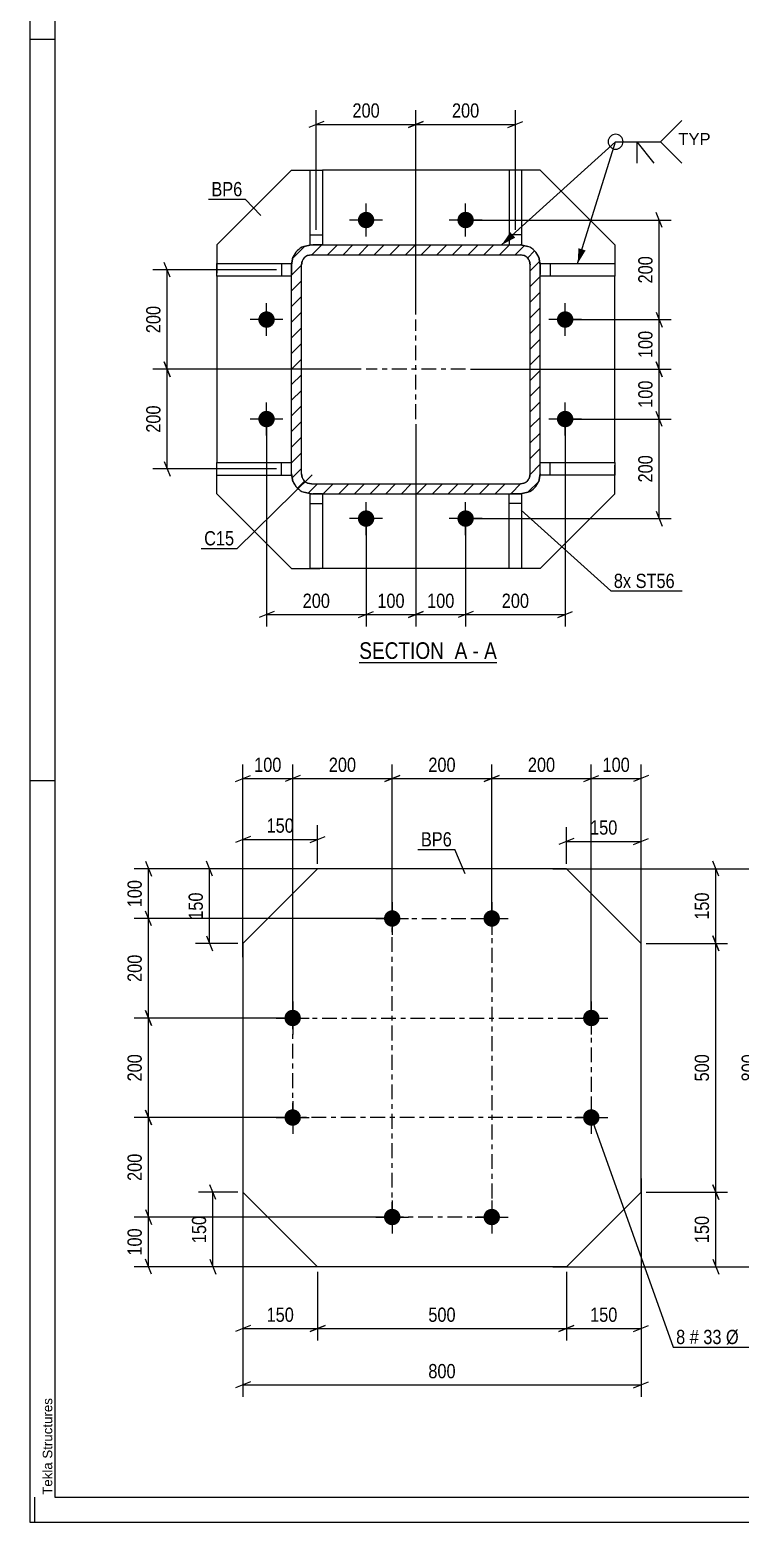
# Model space of a CAD drawing. Header units: millimetres. Extents: x 0 to 841, y 0 to 594.
# Drawn here: x 0 to 142.7, y 0 to 299.9 of the extents above; entities that cross this region are included whole.
import ezdxf

# ---------------------------------------------------------------- set-up
doc = ezdxf.new("R2010")
doc.units = ezdxf.units.MM
doc.linetypes.add('DXK_LINE_DOT2', pattern=[3.9198, 1.9599, -1.9599])
doc.linetypes.add('DXK_LINE_DOT3', pattern=[5.9187, 2.979, -0.9799, 0.9799, -0.9799])
doc.styles.add('Arial', font='arial.ttf', dxfattribs={"height": 0.2})
doc.styles.add('Arial Narrow', font='ARIALN.TTF', dxfattribs={"height": 0.2})

# ---------------------------------------------------------------- blocks, each defined once
blk = doc.blocks.new('Unknown-682348010-22620')
at = {"color": 5, "linetype": 'Continuous'}
for p, q in [((0, 594), (0, 0)), ((5, 589), (5, 5)), ((5, 298), (0, 298)), ((5, 149), (0, 149)), ((1, 0), (1, 5)), ((5, 5), (836, 5)), ((0, 0), (841, 0))]:
    blk.add_line(p, q, dxfattribs=at)
at = {"color": 174, "linetype": 'Continuous', "style": 'Arial'}
blk.add_text('Tekla Structures', height=1.9102, rotation=90, dxfattribs=at).set_placement((4.5, 5.5))
blk = doc.blocks.new('Unknown-682348010-13 - 28834')
at = {"color": 6, "linetype": 'Continuous'}
blk.add_line((66.19, 172.74), (93.84, 172.74), dxfattribs=at)
at = {"color": 0, "linetype": 'Continuous'}
blk.add_wipeout([(84.3, 173.49), (84.3, 176.99), (66.19, 176.99), (66.19, 173.49)], dxfattribs=at)
at = {"color": 7, "linetype": 'Continuous', "style": 'Arial Narrow'}
blk.add_text('SECTION ', height=3.34, dxfattribs=at).set_placement((66.19, 173.49))
at = {"color": 0, "linetype": 'Continuous'}
blk.add_wipeout([(87.9, 173.49), (87.9, 176.99), (85.35, 176.99), (85.35, 173.49)], dxfattribs=at)
blk.add_wipeout([(90.23, 173.49), (90.23, 176.99), (88.95, 176.99), (88.95, 173.49)], dxfattribs=at)
at = {"color": 7, "linetype": 'Continuous', "style": 'Arial Narrow'}
blk.add_text('A', height=3.34, dxfattribs=at).set_placement((85.35, 173.49))
at = {"color": 0, "linetype": 'Continuous'}
blk.add_wipeout([(93.84, 173.49), (93.84, 176.99), (91.28, 176.99), (91.28, 173.49)], dxfattribs=at)
at = {"color": 7, "linetype": 'Continuous', "style": 'Arial Narrow'}
for s, p in [('-', (88.95, 173.49)), ('A', (91.28, 173.49))]:
    blk.add_text(s, height=3.34, dxfattribs=at).set_placement(p)
blk = doc.blocks.new('Part-682348010-28893 - 28834')
at = {"color": 2, "linetype": 'Continuous'}
for p, q in [((56.31, 191.69), (56.31, 206.69)), ((56.31, 206.69), (56.56, 206.69)), ((56.31, 204.69), (58.81, 204.69)), ((58.81, 206.69), (58.81, 191.69)), ((58.81, 191.69), (56.31, 191.69))]:
    blk.add_line(p, q, dxfattribs=at)
at = {"color": 7, "linetype": 'DXK_LINE_DOT2'}
blk.add_line((58.81, 206.69), (56.56, 206.69), dxfattribs=at)
blk = doc.blocks.new('Part-682348010-28845 - 28834')
at = {"color": 2, "linetype": 'Continuous'}
for p, q in [((37.56, 256.69), (52.56, 271.69)), ((52.56, 271.69), (56.31, 271.69)), ((96.31, 271.69), (58.81, 271.69)), ((102.56, 271.69), (98.81, 271.69)), ((117.56, 256.69), (102.56, 271.69)), ((37.56, 256.69), (37.56, 252.94)), ((117.56, 256.69), (117.56, 252.94)), ((37.56, 250.44), (37.56, 212.94)), ((117.56, 212.94), (117.56, 250.44)), ((37.56, 206.69), (37.56, 210.44)), ((117.56, 206.69), (117.56, 210.44)), ((37.56, 206.69), (52.56, 191.69)), ((117.56, 206.69), (102.56, 191.69)), ((52.56, 191.69), (56.31, 191.69)), ((96.31, 191.69), (58.81, 191.69)), ((102.56, 191.69), (98.81, 191.69))]:
    blk.add_line(p, q, dxfattribs=at)
at = {"color": 7, "linetype": 'DXK_LINE_DOT2'}
for p, q in [((56.31, 271.69), (58.81, 271.69)), ((98.81, 271.69), (96.31, 271.69)), ((37.56, 252.94), (37.56, 250.44)), ((117.56, 252.94), (117.56, 250.44)), ((37.56, 210.44), (37.56, 212.94)), ((117.56, 210.44), (117.56, 212.94)), ((56.31, 191.69), (58.81, 191.69)), ((98.81, 191.69), (96.31, 191.69))]:
    blk.add_line(p, q, dxfattribs=at)
blk = doc.blocks.new('Part-682348010-28892 - 28834')
at = {"color": 2, "linetype": 'Continuous'}
for p, q in [((96.31, 191.69), (96.31, 206.69)), ((98.81, 204.69), (96.31, 204.69)), ((98.56, 206.69), (98.81, 206.69)), ((98.81, 206.69), (98.81, 191.69)), ((98.81, 191.69), (96.31, 191.69))]:
    blk.add_line(p, q, dxfattribs=at)
at = {"color": 7, "linetype": 'DXK_LINE_DOT2'}
blk.add_line((98.56, 206.69), (96.31, 206.69), dxfattribs=at)
blk = doc.blocks.new('Part-682348010-28894 - 28834')
at = {"color": 2, "linetype": 'Continuous'}
for p, q in [((96.31, 271.69), (96.31, 256.69)), ((98.81, 271.69), (96.31, 271.69)), ((98.81, 271.69), (98.81, 256.69)), ((98.81, 258.69), (96.31, 258.69)), ((98.81, 256.69), (98.56, 256.69))]:
    blk.add_line(p, q, dxfattribs=at)
at = {"color": 7, "linetype": 'DXK_LINE_DOT2'}
blk.add_line((96.31, 256.69), (98.56, 256.69), dxfattribs=at)
blk = doc.blocks.new('Part-682348010-28895 - 28834')
at = {"color": 2, "linetype": 'Continuous'}
for p, q in [((56.31, 256.69), (56.31, 271.69)), ((56.31, 271.69), (58.81, 271.69)), ((58.81, 271.69), (58.81, 256.69)), ((56.31, 258.69), (58.81, 258.69)), ((56.31, 256.69), (56.56, 256.69))]:
    blk.add_line(p, q, dxfattribs=at)
at = {"color": 7, "linetype": 'DXK_LINE_DOT2'}
blk.add_line((58.81, 256.69), (56.56, 256.69), dxfattribs=at)
blk = doc.blocks.new('Part-682348010-28896 - 28834')
at = {"color": 2, "linetype": 'Continuous'}
for p, q in [((37.56, 250.44), (37.56, 252.94)), ((37.56, 252.94), (52.56, 252.94)), ((50.56, 252.94), (50.56, 250.44)), ((52.56, 252.94), (52.56, 252.69)), ((52.56, 250.44), (37.56, 250.44))]:
    blk.add_line(p, q, dxfattribs=at)
at = {"color": 7, "linetype": 'DXK_LINE_DOT2'}
blk.add_line((52.56, 252.69), (52.56, 250.44), dxfattribs=at)
blk = doc.blocks.new('Part-682348010-28897 - 28834')
at = {"color": 2, "linetype": 'Continuous'}
for p, q in [((37.56, 210.44), (37.56, 212.94)), ((37.56, 212.94), (52.56, 212.94)), ((37.56, 210.44), (52.56, 210.44)), ((50.56, 210.44), (50.56, 212.94)), ((52.56, 210.44), (52.56, 210.69))]:
    blk.add_line(p, q, dxfattribs=at)
at = {"color": 7, "linetype": 'DXK_LINE_DOT2'}
blk.add_line((52.56, 210.69), (52.56, 212.94), dxfattribs=at)
blk = doc.blocks.new('Part-682348010-28898 - 28834')
at = {"color": 2, "linetype": 'Continuous'}
for p, q in [((102.56, 252.94), (102.56, 252.69)), ((102.56, 252.94), (117.56, 252.94)), ((104.56, 252.94), (104.56, 250.44)), ((117.56, 252.94), (117.56, 250.44)), ((117.56, 250.44), (102.56, 250.44))]:
    blk.add_line(p, q, dxfattribs=at)
at = {"color": 7, "linetype": 'DXK_LINE_DOT2'}
blk.add_line((102.56, 252.69), (102.56, 250.44), dxfattribs=at)
blk = doc.blocks.new('Part-682348010-28899 - 28834')
at = {"color": 2, "linetype": 'Continuous'}
for p, q in [((102.56, 212.94), (117.56, 212.94)), ((102.56, 210.44), (102.56, 210.69)), ((117.56, 210.44), (102.56, 210.44)), ((104.56, 210.44), (104.56, 212.94)), ((117.56, 212.94), (117.56, 210.44))]:
    blk.add_line(p, q, dxfattribs=at)
at = {"color": 7, "linetype": 'DXK_LINE_DOT2'}
blk.add_line((102.56, 210.69), (102.56, 212.94), dxfattribs=at)
blk = doc.blocks.new('Part-682348010-28901 - 28834')
at = {"linetype": 'Continuous'}
h = blk.add_hatch(dxfattribs=at)
h.set_pattern_fill('', scale=0.7, style=0, pattern_type=0)
h.set_pattern_definition([(45, (100.094, 206.9929), (-1.571545, 1.571545), [])])
h.paths.add_polyline_path([(98.56, 206.69), (100.09, 206.99), (101.39, 207.86), (102.26, 209.16), (102.56, 210.69), (102.56, 252.69), (102.26, 254.22), (101.39, 255.52), (100.09, 256.38), (98.56, 256.69), (56.56, 256.69), (55.03, 256.38), (53.73, 255.52), (52.87, 254.22), (52.56, 252.69), (52.56, 210.69), (52.87, 209.16), (53.73, 207.86), (55.03, 206.99), (56.56, 206.69)])
h.paths.add_polyline_path([(55.8, 208.84), (55.15, 209.27), (54.72, 209.92), (54.56, 210.69), (54.56, 252.69), (54.72, 253.45), (55.15, 254.1), (55.8, 254.54), (56.56, 254.69), (98.56, 254.69), (99.33, 254.54), (99.98, 254.1), (100.41, 253.45), (100.56, 252.69), (100.56, 210.69), (100.41, 209.92), (99.98, 209.27), (99.33, 208.84), (98.56, 208.69), (56.56, 208.69)])
at = {"color": 7, "linetype": 'DXK_LINE_DOT2'}
for p, q in [((55.03, 256.38), (56.56, 256.69)), ((56.56, 256.69), (98.56, 256.69)), ((98.56, 256.69), (100.09, 256.38)), ((52.56, 252.69), (52.87, 254.22)), ((52.56, 210.69), (52.56, 252.69)), ((54.72, 253.45), (54.56, 252.69)), ((54.56, 210.69), (54.56, 252.69)), ((56.56, 254.69), (55.8, 254.54)), ((56.56, 254.69), (98.56, 254.69)), ((99.33, 254.54), (98.56, 254.69)), ((100.56, 252.69), (100.41, 253.45)), ((100.56, 210.69), (100.56, 252.69)), ((102.26, 254.22), (102.56, 252.69)), ((102.56, 210.69), (102.56, 252.69)), ((52.87, 209.16), (52.56, 210.69)), ((54.56, 210.69), (54.72, 209.92)), ((100.41, 209.92), (100.56, 210.69)), ((102.56, 210.69), (102.26, 209.16)), ((56.56, 206.69), (55.03, 206.99)), ((55.8, 208.84), (56.56, 208.69)), ((56.56, 208.69), (98.56, 208.69)), ((98.56, 208.69), (99.33, 208.84)), ((100.09, 206.99), (98.56, 206.69)), ((56.56, 206.69), (98.56, 206.69))]:
    blk.add_line(p, q, dxfattribs=at)
at = {"color": 2, "linetype": 'Continuous'}
for p, q in [((56.56, 256.69), (55.03, 256.38)), ((56.56, 256.69), (98.56, 256.69)), ((100.09, 256.38), (98.56, 256.69)), ((52.87, 254.22), (52.56, 252.69)), ((52.56, 210.69), (52.56, 252.69)), ((54.56, 252.69), (54.72, 253.45)), ((54.56, 210.69), (54.56, 252.69)), ((55.8, 254.54), (56.56, 254.69)), ((56.56, 254.69), (98.56, 254.69)), ((98.56, 254.69), (99.33, 254.54)), ((100.41, 253.45), (100.56, 252.69)), ((100.56, 210.69), (100.56, 252.69)), ((102.56, 252.69), (102.26, 254.22)), ((102.56, 210.69), (102.56, 252.69)), ((52.56, 210.69), (52.87, 209.16)), ((54.72, 209.92), (54.56, 210.69)), ((100.56, 210.69), (100.41, 209.92)), ((102.26, 209.16), (102.56, 210.69)), ((55.03, 206.99), (56.56, 206.69)), ((56.56, 208.69), (55.8, 208.84)), ((56.56, 208.69), (98.56, 208.69)), ((99.33, 208.84), (98.56, 208.69)), ((98.56, 206.69), (100.09, 206.99)), ((56.56, 206.69), (98.56, 206.69))]:
    blk.add_line(p, q, dxfattribs=at)
at = {"color": 7, "linetype": 'DXK_LINE_DOT3'}
for p, q in [((77.56, 221.69), (77.56, 241.69)), ((87.56, 231.69), (67.56, 231.69))]:
    blk.add_line(p, q, dxfattribs=at)
at = {"color": 7, "linetype": 'DXK_LINE_DOT2'}
for centre, radius, start, end in [((56.56, 252.69), 4, 112.5, 157.5), ((98.56, 252.69), 4, 22.5, 67.5), ((56.56, 252.69), 2, 112.5, 157.5), ((98.56, 252.69), 2, 22.5, 67.5), ((56.56, 210.69), 4, 202.5, 247.5), ((56.56, 210.69), 2, 202.5, 247.5), ((98.56, 210.69), 2, 292.5, 337.5), ((98.56, 210.69), 4, 292.5, 337.5)]:
    blk.add_arc(centre, radius, start, end, dxfattribs=at)
at = {"color": 2, "linetype": 'Continuous'}
for centre, radius, start, end in [((56.56, 252.69), 4, 112.5, 157.5), ((98.56, 252.69), 4, 22.5, 67.5), ((56.56, 252.69), 2, 112.5, 157.5), ((98.56, 252.69), 2, 22.5, 67.5), ((56.56, 210.69), 4, 202.5, 247.5), ((56.56, 210.69), 2, 202.5, 247.5), ((98.56, 210.69), 2, 292.5, 337.5), ((98.56, 210.69), 4, 292.5, 337.5)]:
    blk.add_arc(centre, radius, start, end, dxfattribs=at)
blk = doc.blocks.new('Bolt-682348010-28922 - 28834')
at = {"linetype": 'Continuous'}
for points in [[(67.56, 260.04, -1), (67.56, 263.34, -1)], [(87.56, 260.04, -1), (87.56, 263.34, -1)], [(47.56, 240.04, -1), (47.56, 243.34, -1)], [(107.56, 240.04, -1), (107.56, 243.34, -1)], [(47.56, 220.04, -1), (47.56, 223.34, -1)], [(107.56, 220.04, -1), (107.56, 223.34, -1)], [(67.56, 200.04, -1), (67.56, 203.34, -1)], [(87.56, 200.04, -1), (87.56, 203.34, -1)]]:
    blk.add_hatch(color=1, dxfattribs=at).paths.add_polyline_path(points)
at = {"color": 1, "linetype": 'Continuous'}
for p, q in [((67.56, 258.39), (67.56, 264.99)), ((87.56, 258.39), (87.56, 264.99)), ((70.86, 261.69), (64.26, 261.69)), ((90.86, 261.69), (84.26, 261.69)), ((47.56, 238.39), (47.56, 244.99)), ((107.56, 238.39), (107.56, 244.99)), ((50.86, 241.69), (44.26, 241.69)), ((110.86, 241.69), (104.26, 241.69)), ((47.56, 218.39), (47.56, 224.99)), ((107.56, 218.39), (107.56, 224.99)), ((50.86, 221.69), (44.26, 221.69)), ((110.86, 221.69), (104.26, 221.69)), ((67.56, 198.39), (67.56, 204.99)), ((87.56, 198.39), (87.56, 204.99)), ((70.86, 201.69), (64.26, 201.69)), ((90.86, 201.69), (84.26, 201.69))]:
    blk.add_line(p, q, dxfattribs=at)
blk = doc.blocks.new('Part-682348010-25961 - 25960')
at = {"color": 2, "linetype": 'Continuous'}
for p, q in [((57.81, 131.32), (42.81, 116.32)), ((107.81, 131.32), (57.81, 131.32)), ((122.81, 116.32), (107.81, 131.32)), ((42.81, 116.32), (42.81, 66.32)), ((122.81, 66.32), (122.81, 116.32)), ((42.81, 66.32), (57.81, 51.32)), ((122.81, 66.32), (107.81, 51.32)), ((107.81, 51.32), (57.81, 51.32))]:
    blk.add_line(p, q, dxfattribs=at)
blk = doc.blocks.new('Bolt-682348010-25962 - 25960')
at = {"linetype": 'Continuous'}
for points in [[(72.81, 122.97, -1), (72.81, 119.67, -1)], [(92.81, 122.97, -1), (92.81, 119.67, -1)], [(52.81, 102.97, -1), (52.81, 99.67, -1)], [(112.81, 102.97, -1), (112.81, 99.67, -1)], [(52.81, 82.97, -1), (52.81, 79.67, -1)], [(112.81, 82.97, -1), (112.81, 79.67, -1)], [(72.81, 62.97, -1), (72.81, 59.67, -1)], [(92.81, 62.97, -1), (92.81, 59.67, -1)]]:
    blk.add_hatch(color=1, dxfattribs=at).paths.add_polyline_path(points)
at = {"color": 1, "linetype": 'Continuous'}
for p, q in [((72.81, 124.62), (72.81, 118.02)), ((92.81, 124.62), (92.81, 118.02)), ((69.51, 121.32), (76.11, 121.32)), ((89.51, 121.32), (96.11, 121.32)), ((52.81, 104.62), (52.81, 98.02)), ((112.81, 104.62), (112.81, 98.02)), ((49.51, 101.32), (56.11, 101.32)), ((109.51, 101.32), (116.11, 101.32)), ((52.81, 84.62), (52.81, 78.02)), ((112.81, 84.62), (112.81, 78.02)), ((49.51, 81.32), (56.11, 81.32)), ((109.51, 81.32), (116.11, 81.32)), ((72.81, 64.62), (72.81, 58.02)), ((92.81, 64.62), (92.81, 58.02)), ((69.51, 61.32), (76.11, 61.32)), ((89.51, 61.32), (96.11, 61.32))]:
    blk.add_line(p, q, dxfattribs=at)
blk = doc.blocks.new('Rectangle-682348010-32084 - 25960')
at = {"color": 1, "linetype": 'DXK_LINE_DOT3'}
blk.add_lwpolyline([(72.81, 121.32), (92.81, 121.32), (92.81, 61.32), (72.81, 61.32), (72.81, 121.32)], close=True, dxfattribs=at)
blk = doc.blocks.new('Rectangle-682348010-32094 - 25960')
at = {"color": 1, "linetype": 'DXK_LINE_DOT3'}
blk.add_lwpolyline([(52.81, 101.32), (112.81, 101.32), (112.81, 81.32), (52.81, 81.32), (52.81, 101.32)], close=True, dxfattribs=at)
blk = doc.blocks.new('StraightDimension-682348010-52594 - 28834')
at = {"color": 7, "linetype": 'Continuous'}
for p, q in [((107.56, 220.69), (107.56, 179.99)), ((87.56, 200.69), (87.56, 179.99)), ((89.06, 182.99), (86.06, 181.79)), ((106.06, 181.79), (109.06, 182.99)), ((87.56, 182.39), (107.56, 182.39))]:
    blk.add_line(p, q, dxfattribs=at)
at = {"color": 0}
blk.add_wipeout([(100.91, 183.14), (100.91, 187.34), (94.22, 187.34), (94.22, 183.14)], dxfattribs=at)
at = {"color": 3, "style": 'Arial Narrow'}
blk.add_text('200', height=2.863, dxfattribs=at).set_placement((94.82, 183.74))
blk = doc.blocks.new('StraightDimension-682348010-30138 - 28834')
at = {"color": 7, "linetype": 'Continuous'}
for p, q in [((28.19, 250.19), (26.99, 253.19)), ((49.56, 251.69), (24.74, 251.69)), ((27.59, 231.69), (27.59, 251.69)), ((66.56, 231.69), (24.74, 231.69)), ((26.99, 233.19), (28.19, 230.19))]:
    blk.add_line(p, q, dxfattribs=at)
at = {"color": 0}
blk.add_wipeout([(26.84, 245.03), (22.64, 245.03), (22.64, 238.35), (26.84, 238.35)], dxfattribs=at)
at = {"color": 3, "style": 'Arial Narrow'}
blk.add_text('200', height=2.863, rotation=90.0002, dxfattribs=at).set_placement((26.24, 238.95))
blk = doc.blocks.new('StraightDimension-682348010-30139 - 28834')
at = {"color": 7, "linetype": 'Continuous'}
for p, q in [((66.56, 231.69), (24.74, 231.69)), ((28.19, 230.19), (26.99, 233.19)), ((27.59, 211.69), (27.59, 231.69)), ((26.99, 213.19), (28.19, 210.19)), ((49.56, 211.69), (24.74, 211.69))]:
    blk.add_line(p, q, dxfattribs=at)
at = {"color": 0}
blk.add_wipeout([(26.84, 225.03), (22.64, 225.03), (22.64, 218.35), (26.84, 218.35)], dxfattribs=at)
at = {"color": 3, "style": 'Arial Narrow'}
blk.add_text('200', height=2.863, rotation=90.0002, dxfattribs=at).set_placement((26.24, 218.95))
blk = doc.blocks.new('StraightDimension-682348010-52693 - 28834')
at = {"color": 7, "linetype": 'Continuous'}
for p, q in [((88.56, 261.69), (128.86, 261.69)), ((127.06, 260.19), (125.86, 263.19)), ((126.46, 241.69), (126.46, 261.69)), ((125.86, 243.19), (127.06, 240.19)), ((108.56, 241.69), (128.86, 241.69))]:
    blk.add_line(p, q, dxfattribs=at)
at = {"color": 0}
blk.add_wipeout([(125.71, 255.03), (121.51, 255.03), (121.51, 248.35), (125.71, 248.35)], dxfattribs=at)
at = {"color": 3, "style": 'Arial Narrow'}
blk.add_text('200', height=2.863, rotation=90.0002, dxfattribs=at).set_placement((125.11, 248.95))
blk = doc.blocks.new('StraightDimension-682348010-52695 - 28834')
at = {"color": 7, "linetype": 'Continuous'}
for p, q in [((88.56, 231.69), (128.86, 231.69)), ((125.86, 233.19), (127.06, 230.19)), ((126.46, 221.69), (126.46, 231.69)), ((127.06, 220.19), (125.86, 223.19)), ((108.56, 221.69), (128.86, 221.69))]:
    blk.add_line(p, q, dxfattribs=at)
at = {"color": 0}
blk.add_wipeout([(125.71, 230.03), (121.51, 230.03), (121.51, 223.35), (125.71, 223.35)], dxfattribs=at)
at = {"color": 3, "style": 'Arial Narrow'}
blk.add_text('100', height=2.863, rotation=90.0002, dxfattribs=at).set_placement((125.11, 223.95))
blk = doc.blocks.new('StraightDimension-682348010-30076 - 28834')
at = {"color": 7, "linetype": 'Continuous'}
for p, q in [((77.56, 242.69), (77.56, 283.77)), ((97.56, 259.69), (97.56, 283.77)), ((79.06, 281.52), (76.06, 280.32)), ((77.56, 280.92), (97.56, 280.92)), ((96.06, 280.32), (99.06, 281.52))]:
    blk.add_line(p, q, dxfattribs=at)
at = {"color": 0}
blk.add_wipeout([(90.91, 281.67), (90.91, 285.87), (84.22, 285.87), (84.22, 281.67)], dxfattribs=at)
at = {"color": 3, "style": 'Arial Narrow'}
blk.add_text('200', height=2.863, dxfattribs=at).set_placement((84.82, 282.27))
blk = doc.blocks.new('StraightDimension-682348010-52597 - 28834')
at = {"color": 7, "linetype": 'Continuous'}
for p, q in [((47.56, 220.69), (47.56, 179.99)), ((67.56, 200.69), (67.56, 179.99)), ((49.06, 182.99), (46.06, 181.79)), ((66.06, 181.79), (69.06, 182.99)), ((47.56, 182.39), (67.56, 182.39))]:
    blk.add_line(p, q, dxfattribs=at)
at = {"color": 0}
blk.add_wipeout([(60.91, 183.14), (60.91, 187.34), (54.22, 187.34), (54.22, 183.14)], dxfattribs=at)
at = {"color": 3, "style": 'Arial Narrow'}
blk.add_text('200', height=2.863, dxfattribs=at).set_placement((54.82, 183.74))
blk = doc.blocks.new('StraightDimension-682348010-30077 - 28834')
at = {"color": 7, "linetype": 'Continuous'}
for p, q in [((57.56, 259.69), (57.56, 283.77)), ((77.56, 242.69), (77.56, 283.77)), ((59.06, 281.52), (56.06, 280.32)), ((57.56, 280.92), (77.56, 280.92)), ((76.06, 280.32), (79.06, 281.52))]:
    blk.add_line(p, q, dxfattribs=at)
at = {"color": 0}
blk.add_wipeout([(70.91, 281.67), (70.91, 285.87), (64.22, 285.87), (64.22, 281.67)], dxfattribs=at)
at = {"color": 3, "style": 'Arial Narrow'}
blk.add_text('200', height=2.863, dxfattribs=at).set_placement((64.82, 282.27))
blk = doc.blocks.new('StraightDimension-682348010-52595 - 28834')
at = {"color": 7, "linetype": 'Continuous'}
for p, q in [((77.56, 220.69), (77.56, 179.99)), ((87.56, 200.69), (87.56, 179.99)), ((76.06, 181.79), (79.06, 182.99)), ((89.06, 182.99), (86.06, 181.79)), ((77.56, 182.39), (87.56, 182.39))]:
    blk.add_line(p, q, dxfattribs=at)
at = {"color": 0}
blk.add_wipeout([(85.91, 183.14), (85.91, 187.34), (79.22, 187.34), (79.22, 183.14)], dxfattribs=at)
at = {"color": 3, "style": 'Arial Narrow'}
blk.add_text('100', height=2.863, dxfattribs=at).set_placement((79.82, 183.74))
blk = doc.blocks.new('StraightDimension-682348010-52596 - 28834')
at = {"color": 7, "linetype": 'Continuous'}
for p, q in [((77.56, 220.69), (77.56, 179.99)), ((67.56, 200.69), (67.56, 179.99)), ((66.06, 181.79), (69.06, 182.99)), ((79.06, 182.99), (76.06, 181.79)), ((67.56, 182.39), (77.56, 182.39))]:
    blk.add_line(p, q, dxfattribs=at)
at = {"color": 0}
blk.add_wipeout([(75.91, 183.14), (75.91, 187.34), (69.22, 187.34), (69.22, 183.14)], dxfattribs=at)
at = {"color": 3, "style": 'Arial Narrow'}
blk.add_text('100', height=2.863, dxfattribs=at).set_placement((69.82, 183.74))
blk = doc.blocks.new('StraightDimension-682348010-52694 - 28834')
at = {"color": 7, "linetype": 'Continuous'}
for p, q in [((125.86, 243.19), (127.06, 240.19)), ((108.56, 241.69), (128.86, 241.69)), ((126.46, 231.69), (126.46, 241.69)), ((88.56, 231.69), (128.86, 231.69)), ((127.06, 230.19), (125.86, 233.19))]:
    blk.add_line(p, q, dxfattribs=at)
at = {"color": 0}
blk.add_wipeout([(125.71, 240.03), (121.51, 240.03), (121.51, 233.35), (125.71, 233.35)], dxfattribs=at)
at = {"color": 3, "style": 'Arial Narrow'}
blk.add_text('100', height=2.863, rotation=90.0002, dxfattribs=at).set_placement((125.11, 233.95))
blk = doc.blocks.new('StraightDimension-682348010-52696 - 28834')
at = {"color": 7, "linetype": 'Continuous'}
for p, q in [((127.06, 220.19), (125.86, 223.19)), ((108.56, 221.69), (128.86, 221.69)), ((126.46, 201.69), (126.46, 221.69)), ((88.56, 201.69), (128.86, 201.69)), ((125.86, 203.19), (127.06, 200.19))]:
    blk.add_line(p, q, dxfattribs=at)
at = {"color": 0}
blk.add_wipeout([(125.71, 215.03), (121.51, 215.03), (121.51, 208.35), (125.71, 208.35)], dxfattribs=at)
at = {"color": 3, "style": 'Arial Narrow'}
blk.add_text('200', height=2.863, rotation=90.0002, dxfattribs=at).set_placement((125.11, 208.95))
blk = doc.blocks.new('StraightDimension-682348010-50895 - 25960')
at = {"color": 7, "linetype": 'Continuous'}
for p, q in [((71.81, 121.32), (20.98, 121.32)), ((24.43, 119.82), (23.23, 122.82)), ((23.83, 101.32), (23.83, 121.32)), ((23.23, 102.82), (24.43, 99.82)), ((51.81, 101.32), (20.98, 101.32))]:
    blk.add_line(p, q, dxfattribs=at)
at = {"color": 0}
blk.add_wipeout([(23.08, 114.66), (18.88, 114.66), (18.88, 107.97), (23.08, 107.97)], dxfattribs=at)
at = {"color": 3, "style": 'Arial Narrow'}
blk.add_text('200', height=2.863, rotation=90.0002, dxfattribs=at).set_placement((22.48, 108.57))
blk = doc.blocks.new('StraightDimension-682348010-43310 - 25960')
at = {"color": 7, "linetype": 'Continuous'}
for p, q in [((36.71, 129.82), (35.51, 132.82)), ((60.56, 131.32), (33.26, 131.32)), ((36.11, 116.32), (36.11, 131.32)), ((35.51, 117.82), (36.71, 114.82)), ((41.81, 116.32), (33.26, 116.32))]:
    blk.add_line(p, q, dxfattribs=at)
at = {"color": 0}
blk.add_wipeout([(35.36, 127.16), (31.16, 127.16), (31.16, 120.47), (35.36, 120.47)], dxfattribs=at)
at = {"color": 3, "style": 'Arial Narrow'}
blk.add_text('150', height=2.863, rotation=90.0002, dxfattribs=at).set_placement((34.76, 121.07))
blk = doc.blocks.new('StraightDimension-682348010-50893 - 25960')
at = {"color": 7, "linetype": 'Continuous'}
for p, q in [((24.43, 99.82), (23.23, 102.82)), ((51.81, 101.32), (20.98, 101.32)), ((23.83, 81.32), (23.83, 101.32)), ((51.81, 81.32), (20.98, 81.32)), ((23.23, 82.82), (24.43, 79.82))]:
    blk.add_line(p, q, dxfattribs=at)
at = {"color": 0}
blk.add_wipeout([(23.08, 94.66), (18.88, 94.66), (18.88, 87.97), (23.08, 87.97)], dxfattribs=at)
at = {"color": 3, "style": 'Arial Narrow'}
blk.add_text('200', height=2.863, rotation=90.0002, dxfattribs=at).set_placement((22.48, 88.57))
blk = doc.blocks.new('StraightDimension-682348010-26366 - 25960')
at = {"color": 7, "linetype": 'Continuous'}
for p, q in [((42.81, 65.32), (42.81, 25.17)), ((122.81, 65.32), (122.81, 25.17)), ((44.31, 28.17), (41.31, 26.97)), ((42.81, 27.57), (122.81, 27.57)), ((121.31, 26.97), (124.31, 28.17))]:
    blk.add_line(p, q, dxfattribs=at)
at = {"color": 0}
blk.add_wipeout([(86.16, 28.32), (86.16, 32.52), (79.47, 32.52), (79.47, 28.32)], dxfattribs=at)
at = {"color": 3, "style": 'Arial Narrow'}
blk.add_text('800', height=2.863, dxfattribs=at).set_placement((80.07, 28.92))
blk = doc.blocks.new('StraightDimension-682348010-26370 - 25960')
at = {"color": 7, "linetype": 'Continuous'}
for p, q in [((23.23, 132.82), (24.43, 129.82)), ((56.81, 131.32), (20.98, 131.32)), ((23.83, 121.32), (23.83, 131.32)), ((71.81, 121.32), (20.98, 121.32)), ((24.43, 119.82), (23.23, 122.82))]:
    blk.add_line(p, q, dxfattribs=at)
at = {"color": 0}
blk.add_wipeout([(23.08, 129.66), (18.88, 129.66), (18.88, 122.97), (23.08, 122.97)], dxfattribs=at)
at = {"color": 3, "style": 'Arial Narrow'}
blk.add_text('100', height=2.863, rotation=90.0002, dxfattribs=at).set_placement((22.48, 123.57))
blk = doc.blocks.new('StraightDimension-682348010-32116 - 25960')
at = {"color": 7, "linetype": 'Continuous'}
for p, q in [((42.81, 69.07), (42.81, 36.51)), ((57.81, 50.32), (57.81, 36.51)), ((44.31, 39.51), (41.31, 38.31)), ((56.31, 38.31), (59.31, 39.51)), ((42.81, 38.91), (57.81, 38.91))]:
    blk.add_line(p, q, dxfattribs=at)
at = {"color": 0}
blk.add_wipeout([(53.66, 39.66), (53.66, 43.86), (46.97, 43.86), (46.97, 39.66)], dxfattribs=at)
at = {"color": 3, "style": 'Arial Narrow'}
blk.add_text('150', height=2.863, dxfattribs=at).set_placement((47.57, 40.26))
blk = doc.blocks.new('StraightDimension-682348010-26374 - 25960')
at = {"color": 7, "linetype": 'Continuous'}
for p, q in [((71.81, 61.32), (20.98, 61.32)), ((23.23, 62.82), (24.43, 59.82)), ((23.83, 51.32), (23.83, 61.32)), ((56.81, 51.32), (20.98, 51.32)), ((24.43, 49.82), (23.23, 52.82))]:
    blk.add_line(p, q, dxfattribs=at)
at = {"color": 0}
blk.add_wipeout([(23.08, 59.66), (18.88, 59.66), (18.88, 52.97), (23.08, 52.97)], dxfattribs=at)
at = {"color": 3, "style": 'Arial Narrow'}
blk.add_text('100', height=2.863, rotation=90.0002, dxfattribs=at).set_placement((22.48, 53.57))
blk = doc.blocks.new('StraightDimension-682348010-32114 - 25960')
at = {"color": 7, "linetype": 'Continuous'}
for p, q in [((122.81, 69.07), (122.81, 36.51)), ((107.81, 50.32), (107.81, 36.51)), ((109.31, 39.51), (106.31, 38.31)), ((121.31, 38.31), (124.31, 39.51)), ((107.81, 38.91), (122.81, 38.91))]:
    blk.add_line(p, q, dxfattribs=at)
at = {"color": 0}
blk.add_wipeout([(118.66, 39.66), (118.66, 43.86), (111.97, 43.86), (111.97, 39.66)], dxfattribs=at)
at = {"color": 3, "style": 'Arial Narrow'}
blk.add_text('150', height=2.863, dxfattribs=at).set_placement((112.57, 40.26))
blk = doc.blocks.new('StraightDimension-682348010-32115 - 25960')
at = {"color": 7, "linetype": 'Continuous'}
for p, q in [((57.81, 50.32), (57.81, 36.51)), ((107.81, 50.32), (107.81, 36.51)), ((59.31, 39.51), (56.31, 38.31)), ((106.31, 38.31), (109.31, 39.51)), ((57.81, 38.91), (107.81, 38.91))]:
    blk.add_line(p, q, dxfattribs=at)
at = {"color": 0}
blk.add_wipeout([(86.16, 39.66), (86.16, 43.86), (79.47, 43.86), (79.47, 39.66)], dxfattribs=at)
at = {"color": 3, "style": 'Arial Narrow'}
blk.add_text('500', height=2.863, dxfattribs=at).set_placement((80.07, 40.26))
blk = doc.blocks.new('StraightDimension-682348010-32145 - 25960')
at = {"color": 7, "linetype": 'Continuous'}
for p, q in [((111.31, 148.83), (114.31, 150.03)), ((112.81, 102.32), (112.81, 152.28)), ((124.31, 150.03), (121.31, 148.83)), ((122.81, 113.57), (122.81, 152.28)), ((112.81, 149.43), (122.81, 149.43))]:
    blk.add_line(p, q, dxfattribs=at)
at = {"color": 0}
blk.add_wipeout([(121.16, 150.18), (121.16, 154.38), (114.47, 154.38), (114.47, 150.18)], dxfattribs=at)
at = {"color": 3, "style": 'Arial Narrow'}
blk.add_text('100', height=2.863, dxfattribs=at).set_placement((115.07, 150.78))
blk = doc.blocks.new('StraightDimension-682348010-32149 - 25960')
at = {"color": 7, "linetype": 'Continuous'}
for p, q in [((41.31, 148.83), (44.31, 150.03)), ((42.81, 113.57), (42.81, 152.28)), ((54.31, 150.03), (51.31, 148.83)), ((52.81, 102.32), (52.81, 152.28)), ((42.81, 149.43), (52.81, 149.43))]:
    blk.add_line(p, q, dxfattribs=at)
at = {"color": 0}
blk.add_wipeout([(51.16, 150.18), (51.16, 154.38), (44.47, 154.38), (44.47, 150.18)], dxfattribs=at)
at = {"color": 3, "style": 'Arial Narrow'}
blk.add_text('100', height=2.863, dxfattribs=at).set_placement((45.07, 150.78))
blk = doc.blocks.new('StraightDimension-682348010-32172 - 25960')
at = {"color": 7, "linetype": 'Continuous'}
for p, q in [((147.83, 129.82), (146.63, 132.82)), ((105.06, 131.32), (149.63, 131.32)), ((147.23, 51.32), (147.23, 131.32)), ((105.06, 51.32), (149.63, 51.32)), ((146.63, 52.82), (147.83, 49.82))]:
    blk.add_line(p, q, dxfattribs=at)
at = {"color": 0}
blk.add_wipeout([(146.48, 94.66), (142.28, 94.66), (142.28, 87.97), (146.48, 87.97)], dxfattribs=at)
at = {"color": 3, "style": 'Arial Narrow'}
blk.add_text('800', height=2.863, rotation=90.0002, dxfattribs=at).set_placement((145.88, 88.57))
blk = doc.blocks.new('StraightDimension-682348010-32183 - 25960')
at = {"color": 7, "linetype": 'Continuous'}
for p, q in [((138.41, 129.82), (137.21, 132.82)), ((105.06, 131.32), (140.21, 131.32)), ((137.81, 116.32), (137.81, 131.32)), ((137.21, 117.82), (138.41, 114.82)), ((123.81, 116.32), (140.21, 116.32))]:
    blk.add_line(p, q, dxfattribs=at)
at = {"color": 0}
blk.add_wipeout([(137.06, 127.16), (132.86, 127.16), (132.86, 120.47), (137.06, 120.47)], dxfattribs=at)
at = {"color": 3, "style": 'Arial Narrow'}
blk.add_text('150', height=2.863, rotation=90.0002, dxfattribs=at).set_placement((136.46, 121.07))
blk = doc.blocks.new('StraightDimension-682348010-50929 - 25960')
at = {"color": 7, "linetype": 'Continuous'}
for p, q in [((74.31, 150.03), (71.31, 148.83)), ((72.81, 122.32), (72.81, 152.28)), ((91.31, 148.83), (94.31, 150.03)), ((92.81, 122.32), (92.81, 152.28)), ((72.81, 149.43), (92.81, 149.43))]:
    blk.add_line(p, q, dxfattribs=at)
at = {"color": 0}
blk.add_wipeout([(86.16, 150.18), (86.16, 154.38), (79.47, 154.38), (79.47, 150.18)], dxfattribs=at)
at = {"color": 3, "style": 'Arial Narrow'}
blk.add_text('200', height=2.863, dxfattribs=at).set_placement((80.07, 150.78))
blk = doc.blocks.new('StraightDimension-682348010-43332 - 25960')
at = {"color": 7, "linetype": 'Continuous'}
for p, q in [((107.81, 132.32), (107.81, 139.67)), ((122.81, 113.57), (122.81, 139.67)), ((109.31, 137.42), (106.31, 136.22)), ((107.81, 136.82), (122.81, 136.82)), ((121.31, 136.22), (124.31, 137.42))]:
    blk.add_line(p, q, dxfattribs=at)
at = {"color": 0}
blk.add_wipeout([(118.66, 137.57), (118.66, 141.77), (111.97, 141.77), (111.97, 137.57)], dxfattribs=at)
at = {"color": 3, "style": 'Arial Narrow'}
blk.add_text('150', height=2.863, dxfattribs=at).set_placement((112.57, 138.17))
blk = doc.blocks.new('StraightDimension-682348010-32184 - 25960')
at = {"color": 7, "linetype": 'Continuous'}
for p, q in [((138.41, 114.82), (137.21, 117.82)), ((123.81, 116.32), (140.21, 116.32)), ((137.81, 66.32), (137.81, 116.32)), ((123.81, 66.32), (140.21, 66.32)), ((137.21, 67.82), (138.41, 64.82))]:
    blk.add_line(p, q, dxfattribs=at)
at = {"color": 0}
blk.add_wipeout([(137.06, 94.66), (132.86, 94.66), (132.86, 87.97), (137.06, 87.97)], dxfattribs=at)
at = {"color": 3, "style": 'Arial Narrow'}
blk.add_text('500', height=2.863, rotation=90.0002, dxfattribs=at).set_placement((136.46, 88.57))
blk = doc.blocks.new('StraightDimension-682348010-32185 - 25960')
at = {"color": 7, "linetype": 'Continuous'}
for p, q in [((123.81, 66.32), (140.21, 66.32)), ((138.41, 64.82), (137.21, 67.82)), ((137.81, 51.32), (137.81, 66.32)), ((105.06, 51.32), (140.21, 51.32)), ((137.21, 52.82), (138.41, 49.82))]:
    blk.add_line(p, q, dxfattribs=at)
at = {"color": 0}
blk.add_wipeout([(137.06, 62.16), (132.86, 62.16), (132.86, 55.47), (137.06, 55.47)], dxfattribs=at)
at = {"color": 3, "style": 'Arial Narrow'}
blk.add_text('150', height=2.863, rotation=90.0002, dxfattribs=at).set_placement((136.46, 56.07))
blk = doc.blocks.new('StraightDimension-682348010-43299 - 25960')
at = {"color": 7, "linetype": 'Continuous'}
for p, q in [((42.81, 113.57), (42.81, 140.06)), ((57.81, 132.32), (57.81, 140.06)), ((44.31, 137.81), (41.31, 136.61)), ((42.81, 137.21), (57.81, 137.21)), ((56.31, 136.61), (59.31, 137.81))]:
    blk.add_line(p, q, dxfattribs=at)
at = {"color": 0}
blk.add_wipeout([(53.66, 137.96), (53.66, 142.16), (46.97, 142.16), (46.97, 137.96)], dxfattribs=at)
at = {"color": 3, "style": 'Arial Narrow'}
blk.add_text('150', height=2.863, dxfattribs=at).set_placement((47.57, 138.56))
blk = doc.blocks.new('StraightDimension-682348010-43321 - 25960')
at = {"color": 7, "linetype": 'Continuous'}
for p, q in [((41.81, 66.32), (33.92, 66.32)), ((37.37, 64.82), (36.17, 67.82)), ((36.77, 51.32), (36.77, 66.32)), ((60.56, 51.32), (33.92, 51.32)), ((36.17, 52.82), (37.37, 49.82))]:
    blk.add_line(p, q, dxfattribs=at)
at = {"color": 0}
blk.add_wipeout([(36.02, 62.16), (31.82, 62.16), (31.82, 55.47), (36.02, 55.47)], dxfattribs=at)
at = {"color": 3, "style": 'Arial Narrow'}
blk.add_text('150', height=2.863, rotation=90.0002, dxfattribs=at).set_placement((35.42, 56.07))
blk = doc.blocks.new('StraightDimension-682348010-50891 - 25960')
at = {"color": 7, "linetype": 'Continuous'}
for p, q in [((51.81, 81.32), (20.98, 81.32)), ((24.43, 79.82), (23.23, 82.82)), ((23.83, 61.32), (23.83, 81.32)), ((71.81, 61.32), (20.98, 61.32)), ((23.23, 62.82), (24.43, 59.82))]:
    blk.add_line(p, q, dxfattribs=at)
at = {"color": 0}
blk.add_wipeout([(23.08, 74.66), (18.88, 74.66), (18.88, 67.97), (23.08, 67.97)], dxfattribs=at)
at = {"color": 3, "style": 'Arial Narrow'}
blk.add_text('200', height=2.863, rotation=90.0002, dxfattribs=at).set_placement((22.48, 68.57))
blk = doc.blocks.new('StraightDimension-682348010-50927 - 25960')
at = {"color": 7, "linetype": 'Continuous'}
for p, q in [((54.31, 150.03), (51.31, 148.83)), ((52.81, 102.32), (52.81, 152.28)), ((71.31, 148.83), (74.31, 150.03)), ((72.81, 122.32), (72.81, 152.28)), ((52.81, 149.43), (72.81, 149.43))]:
    blk.add_line(p, q, dxfattribs=at)
at = {"color": 0}
blk.add_wipeout([(66.16, 150.18), (66.16, 154.38), (59.47, 154.38), (59.47, 150.18)], dxfattribs=at)
at = {"color": 3, "style": 'Arial Narrow'}
blk.add_text('200', height=2.863, dxfattribs=at).set_placement((60.07, 150.78))
blk = doc.blocks.new('StraightDimension-682348010-50931 - 25960')
at = {"color": 7, "linetype": 'Continuous'}
for p, q in [((94.31, 150.03), (91.31, 148.83)), ((92.81, 122.32), (92.81, 152.28)), ((111.31, 148.83), (114.31, 150.03)), ((112.81, 102.32), (112.81, 152.28)), ((92.81, 149.43), (112.81, 149.43))]:
    blk.add_line(p, q, dxfattribs=at)
at = {"color": 0}
blk.add_wipeout([(106.16, 150.18), (106.16, 154.38), (99.47, 154.38), (99.47, 150.18)], dxfattribs=at)
at = {"color": 3, "style": 'Arial Narrow'}
blk.add_text('200', height=2.863, dxfattribs=at).set_placement((100.07, 150.78))
blk = doc.blocks.new('WeldMark-682348010-35150 - 28834')
at = {"linetype": 'Continuous'}
for points in [[(97.53, 258.15), (94.8, 256.69), (96.52, 259.26)], [(111.67, 255.58), (110.06, 252.94), (110.24, 256.03)]]:
    blk.add_hatch(color=30, dxfattribs=at).paths.add_polyline_path(points)
at = {"color": 30, "linetype": 'Continuous'}
for p, q in [((94.8, 256.69), (117.7, 277.43)), ((110.06, 252.94), (117.7, 277.43)), ((117.7, 277.43), (126.7, 277.43))]:
    blk.add_line(p, q, dxfattribs=at)
at = {"color": 3, "linetype": 'Continuous'}
for q in [(125.41, 273.14), (121.99, 273.14)]:
    blk.add_line((121.99, 277.43), q, dxfattribs=at)
for start, end in [(90, 270), (270, 90)]:
    blk.add_arc((117.7, 277.43), 1.5, start, end, dxfattribs=at)
at = {"color": 0, "linetype": 'Continuous'}
blk.add_wipeout([(136.78, 276.78), (136.78, 279.28), (130.3, 279.28), (130.3, 276.78)], dxfattribs=at)
blk.add_wipeout([(136.78, 276.78), (136.78, 279.28), (130.3, 279.28), (130.3, 276.78)], dxfattribs=at)
at = {"color": 3, "linetype": 'Continuous'}
for q in [(130.99, 281.71), (130.99, 273.14)]:
    blk.add_line((126.7, 277.43), q, dxfattribs=at)
at = {"color": 3, "linetype": 'Continuous', "style": 'Arial'}
blk.add_text('TYP', height=2.388, dxfattribs=at).set_placement((130.3, 276.78))
blk = doc.blocks.new('MarkSet-682348010-31081 - 28834')
at = {"color": 0}
blk.add_wipeout([(120.82, 187.74), (120.82, 190.74), (117.34, 190.74), (117.34, 187.74)], dxfattribs=at)
blk.add_wipeout([(120.82, 187.74), (120.82, 190.74), (117.34, 190.74), (117.34, 187.74)], dxfattribs=at)
at = {"color": 30, "linetype": 'Continuous'}
blk.add_line((98.7, 203.37), (116.74, 187.14), dxfattribs=at)
at = {"color": 0}
blk.add_wipeout([(129.57, 187.74), (129.57, 190.74), (121.72, 190.74), (121.72, 187.74)], dxfattribs=at)
blk.add_wipeout([(129.57, 187.74), (129.57, 190.74), (121.72, 190.74), (121.72, 187.74)], dxfattribs=at)
at = {"color": 30, "linetype": 'Continuous'}
blk.add_line((116.74, 187.14), (131.07, 187.14), dxfattribs=at)
at = {"color": 3, "style": 'Arial Narrow'}
for s, p in [('8x', (117.34, 187.74)), ('ST56', (121.72, 187.74))]:
    blk.add_text(s, height=2.863, dxfattribs=at).set_placement(p)
blk = doc.blocks.new('Mark-682348010-31119 - 28834')
at = {"color": 0}
blk.add_wipeout([(42.69, 266.47), (42.69, 269.47), (36.48, 269.47), (36.48, 266.47)], dxfattribs=at)
blk.add_wipeout([(42.69, 266.47), (42.69, 269.47), (36.48, 269.47), (36.48, 266.47)], dxfattribs=at)
at = {"color": 30, "linetype": 'Continuous'}
for p in [(35.88, 265.87), (46.41, 262.62)]:
    blk.add_line(p, (43.29, 265.87), dxfattribs=at)
at = {"color": 3, "style": 'Arial Narrow'}
blk.add_text('BP6', height=2.863, dxfattribs=at).set_placement((36.48, 266.47))
blk = doc.blocks.new('Mark-682348010-31123 - 28834')
at = {"color": 0}
blk.add_wipeout([(41.05, 196.3), (41.05, 199.3), (35.02, 199.3), (35.02, 196.3)], dxfattribs=at)
blk.add_wipeout([(41.05, 196.3), (41.05, 199.3), (35.02, 199.3), (35.02, 196.3)], dxfattribs=at)
at = {"color": 30, "linetype": 'Continuous'}
for p in [(56.7, 210.48), (34.42, 195.7)]:
    blk.add_line(p, (41.65, 195.7), dxfattribs=at)
at = {"color": 3, "style": 'Arial Narrow'}
blk.add_text('C15', height=2.863, dxfattribs=at).set_placement((35.02, 196.3))
blk = doc.blocks.new('Mark-682348010-26783 - 25960')
at = {"color": 0}
blk.add_wipeout([(84.79, 135.8), (84.79, 138.8), (78.58, 138.8), (78.58, 135.8)], dxfattribs=at)
blk.add_wipeout([(84.79, 135.8), (84.79, 138.8), (78.58, 138.8), (78.58, 135.8)], dxfattribs=at)
at = {"color": 30, "linetype": 'Continuous'}
for p in [(77.98, 135.2), (87.46, 130.29)]:
    blk.add_line(p, (85.39, 135.2), dxfattribs=at)
at = {"color": 3, "style": 'Arial Narrow'}
blk.add_text('BP6', height=2.863, dxfattribs=at).set_placement((78.58, 135.8))
blk = doc.blocks.new('Mark-682348010-26786 - 25960')
at = {"color": 0}
blk.add_wipeout([(131.69, 35.79), (131.69, 38.79), (129.86, 38.79), (129.86, 35.79)], dxfattribs=at)
blk.add_wipeout([(131.69, 35.79), (131.69, 38.79), (129.86, 38.79), (129.86, 35.79)], dxfattribs=at)
at = {"color": 7, "linetype": 'Continuous'}
blk.add_line((113.04, 80.6), (129.26, 35.19), dxfattribs=at)
at = {"color": 0}
blk.add_wipeout([(134.42, 35.79), (134.42, 38.79), (132.59, 38.79), (132.59, 35.79)], dxfattribs=at)
blk.add_wipeout([(134.42, 35.79), (134.42, 38.79), (132.59, 38.79), (132.59, 35.79)], dxfattribs=at)
at = {"color": 3, "style": 'Arial Narrow'}
blk.add_text('8', height=2.86, dxfattribs=at).set_placement((129.86, 35.79))
at = {"color": 0}
blk.add_wipeout([(138.97, 35.79), (138.97, 38.79), (135.32, 38.79), (135.32, 35.79)], dxfattribs=at)
blk.add_wipeout([(138.97, 35.79), (138.97, 38.79), (135.32, 38.79), (135.32, 35.79)], dxfattribs=at)
at = {"color": 3, "style": 'Arial Narrow'}
blk.add_text('#', height=2.86, dxfattribs=at).set_placement((132.59, 35.79))
at = {"color": 0}
blk.add_wipeout([(155.4, 35.79), (155.4, 38.79), (139.87, 38.79), (139.87, 35.79)], dxfattribs=at)
blk.add_wipeout([(155.4, 35.79), (155.4, 38.79), (139.87, 38.79), (139.87, 35.79)], dxfattribs=at)
at = {"color": 7, "linetype": 'Continuous'}
blk.add_line((129.26, 35.19), (156, 35.19), dxfattribs=at)
at = {"color": 3, "style": 'Arial Narrow'}
for s, p in [('33', (135.32, 35.79)), ('Ø  HOLES', (139.87, 35.79))]:
    blk.add_text(s, height=2.863, dxfattribs=at).set_placement(p)

msp = doc.modelspace()

# ---------------------------------------------------------------- block references
for name in ['Unknown-682348010-22620', 'Part-682348010-28845 - 28834', 'Part-682348010-28895 - 28834', 'Part-682348010-28894 - 28834', 'Bolt-682348010-28922 - 28834', 'Part-682348010-28901 - 28834', 'Part-682348010-28896 - 28834', 'Part-682348010-28898 - 28834', 'Part-682348010-28897 - 28834', 'Part-682348010-28899 - 28834', 'Part-682348010-28893 - 28834', 'Part-682348010-28892 - 28834', 'Part-682348010-25961 - 25960', 'Bolt-682348010-25962 - 25960', 'Rectangle-682348010-32084 - 25960', 'Rectangle-682348010-32094 - 25960']:
    msp.add_blockref(name, (0, 0))

# ---------------------------------------------------------------- next in the draw order: block references
for name in ['Mark-682348010-31119 - 28834', 'StraightDimension-682348010-52693 - 28834', 'StraightDimension-682348010-30138 - 28834', 'StraightDimension-682348010-52594 - 28834', 'Unknown-682348010-13 - 28834', 'StraightDimension-682348010-32145 - 25960', 'StraightDimension-682348010-50895 - 25960', 'StraightDimension-682348010-26366 - 25960']:
    msp.add_blockref(name, (0, 0))

# ---------------------------------------------------------------- next in the draw order: block references
for name in ['StraightDimension-682348010-30076 - 28834', 'StraightDimension-682348010-30139 - 28834', 'StraightDimension-682348010-52695 - 28834', 'StraightDimension-682348010-43310 - 25960', 'StraightDimension-682348010-50893 - 25960', 'StraightDimension-682348010-32116 - 25960', 'StraightDimension-682348010-32114 - 25960']:
    msp.add_blockref(name, (0, 0))

# ---------------------------------------------------------------- next in the draw order: block references
for name in ['StraightDimension-682348010-30077 - 28834', 'WeldMark-682348010-35150 - 28834', 'StraightDimension-682348010-52694 - 28834', 'StraightDimension-682348010-52597 - 28834', 'StraightDimension-682348010-52595 - 28834', 'StraightDimension-682348010-26370 - 25960', 'StraightDimension-682348010-26374 - 25960']:
    msp.add_blockref(name, (0, 0))

# ---------------------------------------------------------------- next in the draw order: block references
for name in ['StraightDimension-682348010-52696 - 28834', 'StraightDimension-682348010-52596 - 28834', 'Mark-682348010-31123 - 28834', 'StraightDimension-682348010-32149 - 25960', 'StraightDimension-682348010-50929 - 25960', 'StraightDimension-682348010-32115 - 25960']:
    msp.add_blockref(name, (0, 0))

# ---------------------------------------------------------------- next in the draw order: block references
for name in ['MarkSet-682348010-31081 - 28834', 'StraightDimension-682348010-43299 - 25960', 'Mark-682348010-26783 - 25960', 'StraightDimension-682348010-32172 - 25960', 'StraightDimension-682348010-43321 - 25960']:
    msp.add_blockref(name, (0, 0))

# ---------------------------------------------------------------- next in the draw order: block references
for name in ['StraightDimension-682348010-50927 - 25960', 'StraightDimension-682348010-32183 - 25960', 'StraightDimension-682348010-50891 - 25960']:
    msp.add_blockref(name, (0, 0))

# ---------------------------------------------------------------- next in the draw order: block references
msp.add_blockref('StraightDimension-682348010-43332 - 25960', (0, 0))

# ---------------------------------------------------------------- next in the draw order: block references
for name in ['StraightDimension-682348010-50931 - 25960', 'StraightDimension-682348010-32184 - 25960']:
    msp.add_blockref(name, (0, 0))

# ---------------------------------------------------------------- next in the draw order: block references
msp.add_blockref('StraightDimension-682348010-32185 - 25960', (0, 0))

# ---------------------------------------------------------------- next in the draw order: block references
msp.add_blockref('Mark-682348010-26786 - 25960', (0, 0))

doc.saveas('drawing.dxf')
